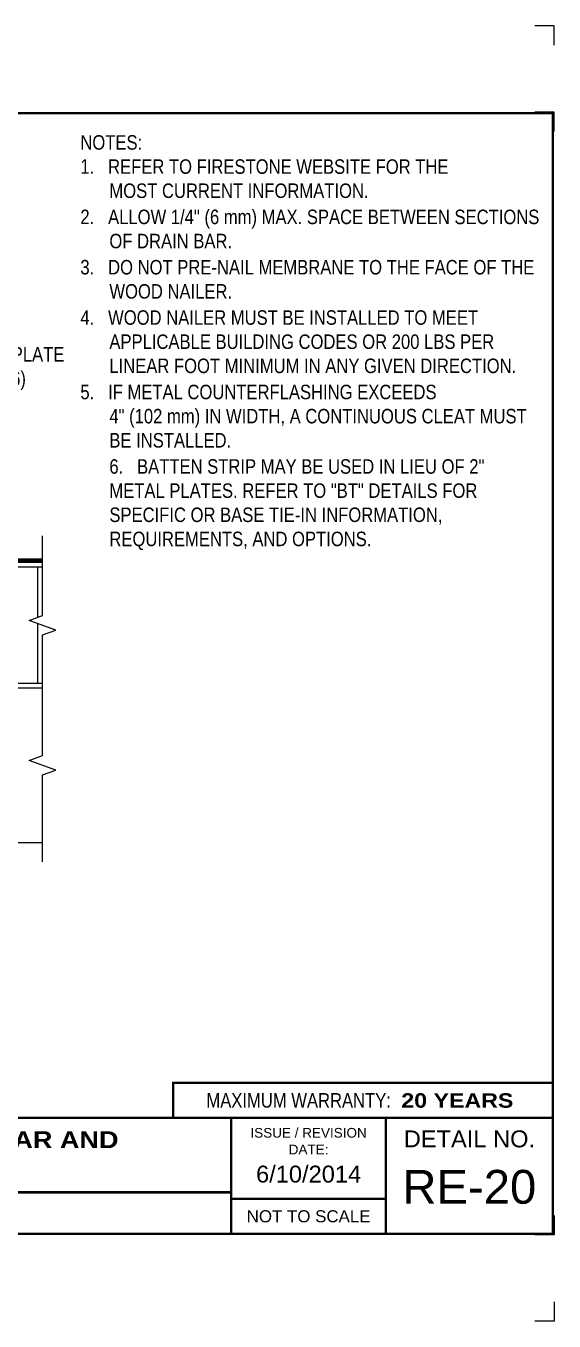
# Model space of a CAD drawing. Header units: inches. Extents: x 165.4 to 185.5, y -14.1 to 2.7.
# Drawn here: x 178.65 to 185.48, y -14.08 to 2.68 of the extents above; entities that cross this region are included whole.
import ezdxf
from ezdxf.enums import TextEntityAlignment as Align

# ---------------------------------------------------------------- set-up
doc = ezdxf.new("R2010")
doc.units = ezdxf.units.IN
doc.header["$MEASUREMENT"] = 0
doc.layers.get('0').update_dxf_attribs({"linetype": 'CONTINUOUS'})
doc.layers.get('DEFPOINTS').update_dxf_attribs({"linetype": 'CONTINUOUS'})
for name, color, linetype in [('FSBP-ANNO-NOTE', 7, 'CONTINUOUS'), ('FSBP-INSULATION', 7, 'CONTINUOUS'), ('FSBP-MEMBRANE', 7, 'CONTINUOUS'), ('FSBP-SUBSTRATE-GENERIC', 9, 'CONTINUOUS'), ('FSBP-TTLB', 7, 'CONTINUOUS'), ('FSBP-TTLB-BORDER', 7, 'CONTINUOUS'), ('FSBP-TTLB-TEXT', 7, 'CONTINUOUS')]:
    doc.layers.add(name, color=color, linetype=linetype)
doc.styles.add('FSBP_ARIAL', font='arial.ttf')
doc.styles.add('FSBP_ARIAL_BOLD', font='')
doc.styles.add('FSBP_ARIAL_NAR', font='ARIALN.TTF')
doc.styles.get('FSBP_ARIAL_BOLD').set_extended_font_data('Arial Black')

# ---------------------------------------------------------------- blocks, each defined once
blk = doc.blocks.new('TTLB-EPDM_2')
at = {"layer": 'DEFPOINTS', "linetype": 'Continuous', "ltscale": 1.75}
for points in [[(20.01562500000003, 13.88083333333333), (20.01562500000003, 14.13083333333333), (19.76562500000003, 14.13083333333333)], [(20.01562500000003, -2.380833333333342), (20.01562500000003, -2.630833333333342), (19.76562500000003, -2.630833333333342)]]:
    blk.add_lwpolyline(points, dxfattribs=at)
at = {"layer": 'DEFPOINTS', "color": 1}
for points in [[(20.015625, 12.765625), (20.015625, 13.015625), (19.765625, 13.015625)], [(20.015625, -1.265625), (20.015625, -1.515625), (19.765625, -1.515625)]]:
    blk.add_lwpolyline(points, dxfattribs=at)
at = {"layer": 'FSBP-TTLB', "const_width": 0.03125}
blk.add_lwpolyline([(15.09028770518938, 0), (20, 0), (20, 0.4512598240669945), (15.09028770518938, 0.4512598240669945)], close=True, dxfattribs=at)
for points in [[(0, 0), (0, -1.5), (20, -1.5), (20, 0), (0, 0)], [(15.84028770518938, 0), (15.84028770518938, -0.9643749050531198)], [(17.84110496735593, 0), (17.84110496735593, -1.5)], [(20, 0), (20, -1.5)], [(4.825208527206769, -0.9643749050531198), (15.84028770518938, -0.9643749050531198)], [(15.84028770518938, -0.9643749050531198), (15.84028770518938, -1.5)], [(15.84028770518938, -1.048740175933006), (17.84110496735593, -1.048740175933006)]]:
    blk.add_lwpolyline(points, dxfattribs=at)
at = {"layer": 'FSBP-TTLB-BORDER', "const_width": 0.03125}
blk.add_lwpolyline([(20, 0), (20, 13), (0, 13), (0, 0)], dxfattribs=at)
at = {"layer": 'FSBP-TTLB-TEXT', "style": 'FSBP_ARIAL_NAR'}
blk.add_text('MAXIMUM WARRANTY:', height=0.1875, dxfattribs=at).set_placement((17.90516569312837, 0.2256299120335257), align=Align.MIDDLE_RIGHT)
at = {"layer": 'FSBP-TTLB-TEXT', "style": 'FSBP_ARIAL'}
for s, height, p in [('ISSUE / REVISION', 0.125, (16.84069633627263, -0.1938496373466023)), ('DETAIL NO.', 0.21875, (18.92055248367797, -0.2724398367368792)), ('DATE:', 0.125, (16.84069633627263, -0.409973105348854)), ('NOT TO SCALE', 0.15625, (16.84069633627263, -1.274370087966503))]:
    blk.add_text(s, height=height, dxfattribs=at).set_placement(p, align=Align.MIDDLE_CENTER)
at = {"layer": 'FSBP-TTLB-TEXT'}
for tag, height, style, p in [('MAXIMUM_WARRANTY', 0.1875, 'FSBP_ARIAL_BOLD', (18.03987100774941, 0.2240244307510579)), ('ACCPT_SYSTEMS', 0.21875, 'FSBP_ARIAL', (12.49438170418193, -1.23218745252656))]:
    blk.add_attdef(tag, text='', height=height, dxfattribs=dict(at, style=style)).set_placement(p, align=Align.MIDDLE_LEFT)
for tag, height, style, p in [('DETAIL_DESCP_LINE_1', 0.21875, 'FSBP_ARIAL_BOLD', (10.33118450231211, -0.2831249841755152)), ('DETAIL_DESCP_LINE_2', 0.21875, 'FSBP_ARIAL_BOLD', (10.33118450231211, -0.6812499208775904)), ('ISSUE_REV_DATE', 0.21875, 'FSBP_ARIAL', (16.84069633627263, -0.7282559425942452)), ('DETAIL_NUMBER', 0.4375, 'FSBP_ARIAL', (18.91941590748775, -0.8931630692489421))]:
    blk.add_attdef(tag, text='', height=height, dxfattribs=dict(at, style=style)).set_placement(p, align=Align.MIDDLE_CENTER)

msp = doc.modelspace()

# ---------------------------------------------------------------- hatches: boundary and pattern name
at = {"layer": 'FSBP-INSULATION'}
h = msp.add_hatch(dxfattribs=at)
h.set_pattern_fill('LINE', color=256, scale=4, angle=90, style=0)
h.set_pattern_definition([(90, (-43.1996047945091, -47.94672955034948), (-0.5, 3.061515884555943e-17), [])])
h.paths.add_polyline_path([(178.8617174467904, -5.829776431681118), (178.8617174467904, -5.07977643168115), (178.6900001080745, -5.017276431681145), (178.8617174467904, -4.954776431681138), (178.8617174467905, -4.329776431681148), (174.3970687812099, -4.329776431681146), (174.3970687812099, -5.829776431681148)])
h.paths.add_polyline_path([(175.2920487245049, -5.225229620630676), (177.9667375034954, -5.225229620630676), (177.9667375034954, -4.934195343686611), (175.2920487245049, -4.934195343686611)], flags=24)

# ---------------------------------------------------------------- linework, layer by layer
at = {"layer": 'FSBP-INSULATION', "linetype": 'Continuous'}
msp.add_lwpolyline([(178.8617174467904, -5.829776431681147), (178.8617174467904, -5.204776431681147), (179.0334347855063, -5.142276431681147), (178.6900001080745, -5.017276431681147), (178.8617174467904, -4.954776431681147), (178.8617174467904, -3.923526431681147)], dxfattribs=at)
at = {"layer": 'FSBP-INSULATION'}
msp.add_lwpolyline([(178.8617174467905, -4.329776431681147), (174.3970687812099, -4.329776431681147), (174.3970687812099, -5.829776431681147), (178.8617174467904, -5.829776431681118)], dxfattribs=at)
at = {"layer": 'FSBP-MEMBRANE', "const_width": 0.06}
msp.add_lwpolyline([(178.8617174467904, -4.243445422692623), (177.8129900397743, -4.243445422692623, -0.1989123673796558), (177.459436649181, -4.096998813285914), (177.4748298679944, -4.112392032099329, 0.1989123673796558), (177.1212764774012, -3.96594542269262), (172.4732156878808, -3.96594542269262), (171.710249278439, -3.96594542269262, 0.1708514133413015), (171.3160475087234, -4.104695422692622, -0.1708514133412986), (170.9218457390078, -4.243445422692627), (170.8619467094352, -4.243445422692627, 0.4142135623730951), (170.6119467094352, -4.493445422692627), (170.6119467094352, -5.017276431681154)], format="xyb", dxfattribs=at)
at = {"layer": 'FSBP-SUBSTRATE-GENERIC'}
for points in [[(178.8617174467904, -8.142276431681147), (178.8617174467904, -7.017276431681147), (179.0334347855063, -6.954776431681147), (178.6900001080745, -6.829776431681147), (178.8617174467904, -6.767276431681147), (178.8617174467904, -5.829776431681118)], [(178.8617174467904, -5.89227643168109), (175.3970687812099, -5.892276431681147), (175.3970687812099, -7.892276431681118), (178.8617174467905, -7.892276431681118)]]:
    msp.add_lwpolyline(points, dxfattribs=at)

# ---------------------------------------------------------------- block references
ref = msp.add_blockref('TTLB-EPDM_2', (165.4627011304543, -11.45403783689949))
ref.add_attrib('DETAIL_DESCP_LINE_1', 'ROOF EDGE WITH FIRESTONE DRAIN BAR AND', dxfattribs={"layer": 'FSBP-TTLB-TEXT', "height": 0.21875, "style": 'FSBP_ARIAL_BOLD'}).set_placement((175.7938856327664, -11.737162821075), align=Align.MIDDLE_CENTER)
ref.add_attrib('ISSUE_REV_DATE', '6/10/2014', dxfattribs={"layer": 'FSBP-TTLB-TEXT', "height": 0.21875, "style": 'FSBP_ARIAL'}).set_placement((182.3033974667269, -12.18229377949373), align=Align.MIDDLE_CENTER)
ref.add_attrib('DETAIL_NUMBER', 'RE-20', dxfattribs={"layer": 'FSBP-TTLB-TEXT', "height": 0.4375, "style": 'FSBP_ARIAL'}).set_placement((184.3821170379421, -12.34720090614843), align=Align.MIDDLE_CENTER)
ref.add_attrib('MAXIMUM_WARRANTY', '20 YEARS', dxfattribs={"layer": 'FSBP-TTLB-TEXT', "height": 0.1875, "style": 'FSBP_ARIAL_BOLD'}).set_placement((183.5025721382037, -11.23001340614843), align=Align.MIDDLE_LEFT)

# ---------------------------------------------------------------- texts
at = {"layer": 'FSBP-ANNO-NOTE', "char_height": 0.1875, "attachment_point": 1, "style": 'FSBP_ARIAL_NAR'}
for s, width, gutter_width, heights, insert in [('\\A1;\\pi-0.375,l0.375,t0.1875,0.375;NOTES:\\P1.   REFER TO FIRESTONE WEBSITE FOR THE                MOST CURRENT INFORMATION.\\P{\\H0.083333x;\\P\\pt0.375;}2.   ALLOW 1/4" (6 mm) MAX. SPACE BETWEEN SECTIONS OF DRAIN BAR.\\P{\\H0.083333x;\\P\\ptz;}3.   DO NOT PRE-NAIL MEMBRANE TO THE FACE OF THE WOOD NAILER.\\P{\\H0.083333x;\\P}4.   WOOD NAILER MUST BE INSTALLED TO MEET APPLICABLE BUILDING CODES OR 200 LBS PER LINEAR FOOT MINIMUM IN ANY GIVEN DIRECTION.\\P\\pt0.375;{\\H0.083333x;\\P}5.   IF METAL COUNTERFLASHING EXCEEDS \\P\\pi0;4" (102 mm) IN WIDTH, A CONTINUOUS CLEAT MUST BE INSTALLED.\\P{\\H0.083333x;\\P\\pi-0.375,tz;}6.   BATTEN STRIP MAY BE USED IN LIEU OF 2" METAL PLATES. REFER TO "BT" DETAILS FOR SPECIFIC OR BASE TIE-IN INFORMATION, REQUIREMENTS, AND OPTIONS.', 5.947414788740971, 23.08110225731588, [5.836001080477217], (179.3519109607914, 1.262556428586322)), ('FIRESTONE FASTENERS AND 2" METAL PLATE @ 12" (305  mm) O.C. MAX. (SEE NOTE # 6)', 5.057848224896588, 5, [0.6014453556763328], (174.2832342484144, -1.47900506683618))]:
    msp.add_mtext_dynamic_manual_height_columns(s, width=width, gutter_width=gutter_width, heights=heights, dxfattribs=dict(at, insert=insert))

doc.saveas('drawing.dxf')
